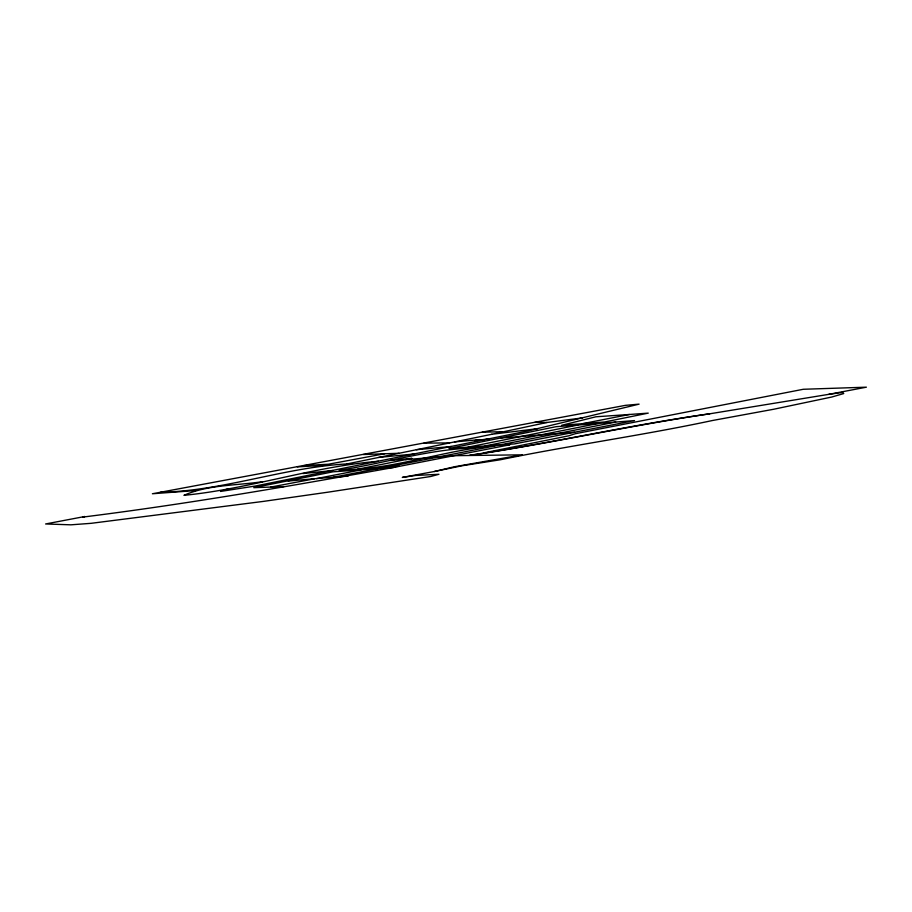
<?xml version="1.0" encoding="UTF-8"?>
<svg xmlns="http://www.w3.org/2000/svg" width="912" height="912" viewBox="0 0 912 912"><rect width="100%" height="100%" fill="white"/><g stroke="black" fill="none" stroke-linecap="round" stroke-linejoin="round"><path stroke-width="1.37" d="M262.633 481.65C236.516 485.663 208.278 484.534 183.928 495.33C249.626 488.935 312.668 466.659 378.446 461.267M227.954 488.866L220.499 491.443L255.132 486.062L527.056 431.114L639.095 404.141L625.427 405.35L152.395 493.757L195.92 490.519M582.608 417.89L547.063 422.461L491.716 434.272L537.647 428.674M357.344 469.27C408.736 465.439 458.063 446.264 509.785 444.805L393.46 467.491C290.324 486.085 186.926 504.062 82.901 517.081L84.782 516.511L45.6 523.967L70.919 524.822L91.063 523.328L263.329 501.406L328.4 492.115L430.692 476.497L438.957 474.286L415.633 475.46L402.306 477.421L434.329 471.515L454.495 466.739L522.348 454.826L453.88 455.692L405.578 459.637L357.344 469.27L339.173 470.489L345.374 469.292C388.763 462.008 431.365 448.989 475.608 447.883M491.853 434.283L346.651 464.003M489.391 438.763L474.913 440.633L483.964 439.88M393.46 467.491L332.937 471.823L253.741 487.681L283.997 486.598M405.578 459.637L411.859 458.348L390.473 460.469M468.073 447.154L577.889 425.038L634.501 420.58L514.208 443.939L449.012 448.499L556.069 426.691L577.889 425.038M484.386 452.751L568.7 435.833L575.347 433.713L803.301 389.276L866.4 387.178L828.746 394.349L709.787 413.797C629.246 425.117 550.004 443.517 469.509 455.248M485.138 445.922L598.648 423.396M500.141 444.896L615.646 422.062M434.329 471.515L462.19 465.747L500.346 459.762C570.73 445.295 642.037 435.537 712.34 420.535L773.695 409.249L831.755 397.028L843.737 393.562L842.597 392.411L828.746 394.349M582.038 423.761L629.36 414.493L648.261 413.125L604.679 421.971L561.655 425.3L595.912 416.784L629.36 414.493M372.073 468.312L386.209 467.183L494.999 445.9M351.713 463.695C287.098 466.203 225.253 490.941 160.387 492.275M288.192 481.034L316.51 478.583L361.084 469.908M316.51 478.583L333.245 477.261L378.001 468.654M270.864 487.054L314.378 478.823M398.954 453.275L384.499 453.777L328.491 464.208L304.403 465.587M709.787 413.797C629.827 425.573 550.996 443.369 471.025 455.236M302.807 473.556L332.584 470.558M378.697 457.425L414.082 454.016M454.507 441.932L479.837 439.618M416.374 449.73L451.315 446.504M574.64 432.254L501.076 438.022M333.245 477.261L348.065 476.11M386.209 467.183L399.296 466.249M297.358 466.887L325.47 465.245M363.284 454.529L384.499 453.777M482.243 432.208L502.387 431.695M424 443.141L449.593 442.901M534.797 422.347L547.063 422.461"/></g></svg>
